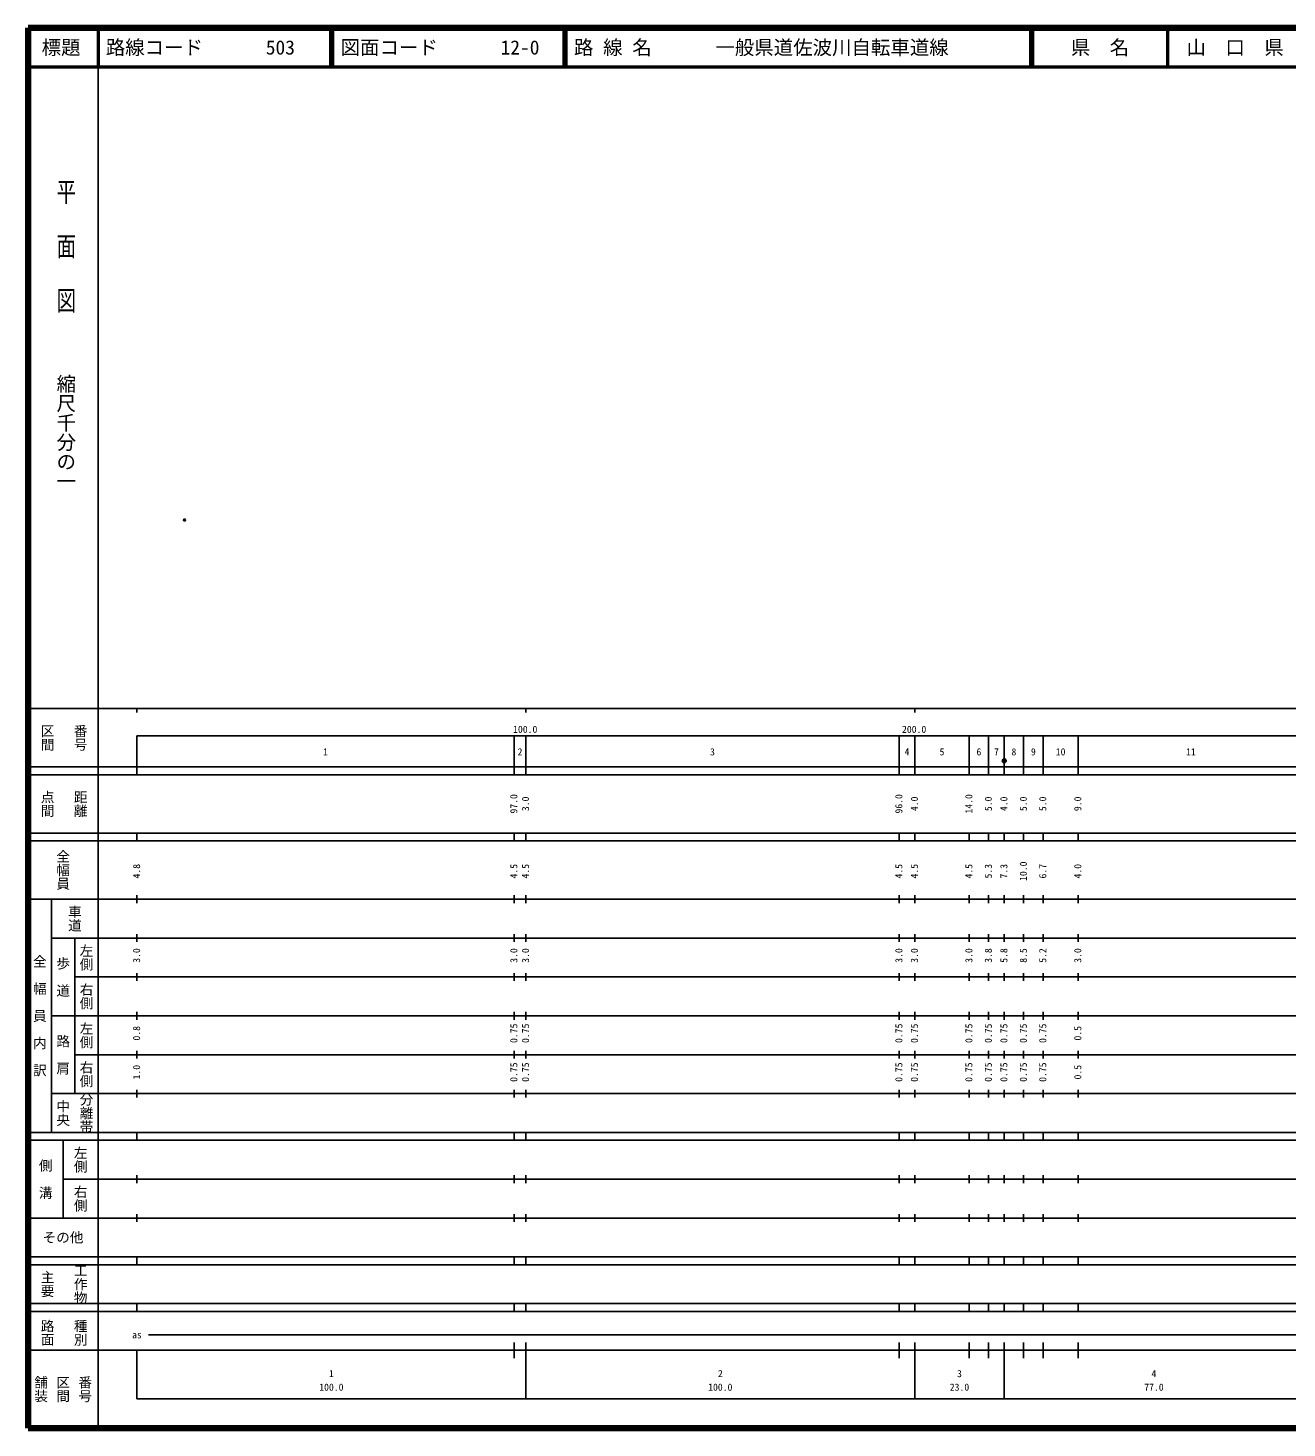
# Model space of a CAD drawing. Units: millimetres on the paper. Extents: x 40 to 680, y 20 to 380.
# Drawn here: x 40 to 363.7, y 20 to 380 of the extents above; entities that cross this region are included whole.
import ezdxf
from ezdxf.enums import TextEntityAlignment as Align

# ---------------------------------------------------------------- set-up
doc = ezdxf.new("R2010")
doc.units = ezdxf.units.MM
doc.header["$PDMODE"] = 32
doc.header["$PDSIZE"] = 0.5
doc.layers.add('M-OTRS', color=6, linetype='Continuous')
doc.layers.add('M-TTL-TXT', color=7, linetype='Continuous')
for name, color, linetype, lineweight in [('M-TTL', 2, 'Continuous', 140), ('M-TTL-BAND', 7, 'Continuous', 25), ('M-TTL-LINE', 7, 'Continuous', 50)]:
    doc.layers.add(name, color=color, linetype=linetype, lineweight=lineweight)
doc.styles.add('@ＭＳ ゴシック', font='')
doc.styles.add('ＭＳ ゴシック', font='')
doc.styles.get('@ＭＳ ゴシック').set_extended_font_data('@MS Gothic')
doc.styles.get('ＭＳ ゴシック').set_extended_font_data('MS Gothic')

msp = doc.modelspace()

# ---------------------------------------------------------------- hatches: boundary and pattern name
at = {"layer": 'M-TTL-BAND'}
msp.add_hatch(color=256, dxfattribs=at).paths.add_polyline_path([(291.511, 191.575, 1), (290.511, 191.575, 1)])

# ---------------------------------------------------------------- linework, layer by layer
at = {"layer": 'M-OTRS'}
msp.add_point((80.263, 253.489), dxfattribs=at)
at = {"layer": 'M-TTL'}
for p, q in [((40, 380), (40, 20)), ((680, 380), (40, 380)), ((40, 20), (680, 20))]:
    msp.add_line(p, q, dxfattribs=at)
at = {"layer": 'M-TTL-BAND'}
for p, q in [((58, 370), (58, 20)), ((40, 205), (579, 205)), ((68, 205), (68, 204)), ((168, 205), (168, 204)), ((268, 205), (268, 204)), ((68, 198), (579, 198)), ((68, 198), (68, 188)), ((165, 188), (165, 198)), ((168, 188), (168, 198)), ((264, 188), (264, 198)), ((268, 188), (268, 198)), ((282, 188), (282, 198)), ((287, 188), (287, 198)), ((291, 188), (291, 198)), ((296, 188), (296, 198)), ((301, 188), (301, 198)), ((310, 188), (310, 198)), ((40, 190), (579, 190)), ((40, 188), (579, 188)), ((40, 173), (579, 173)), ((68, 171), (68, 173)), ((165, 171), (165, 173)), ((168, 171), (168, 173)), ((264, 171), (264, 173)), ((268, 171), (268, 173)), ((282, 171), (282, 173)), ((287, 171), (287, 173)), ((291, 171), (291, 173)), ((296, 171), (296, 173)), ((301, 171), (301, 173)), ((310, 171), (310, 173)), ((40, 171), (579, 171)), ((40, 156), (579, 156)), ((46, 96), (46, 156)), ((68, 155), (68, 157)), ((165, 155), (165, 157)), ((168, 155), (168, 157)), ((264, 155), (264, 157)), ((268, 155), (268, 157)), ((282, 155), (282, 157)), ((287, 155), (287, 157)), ((291, 155), (291, 157)), ((296, 155), (296, 157)), ((301, 155), (301, 157)), ((310, 155), (310, 157)), ((46, 146), (579, 146)), ((52, 146), (52, 106)), ((68, 145), (68, 147)), ((165, 145), (165, 147)), ((168, 145), (168, 147)), ((264, 145), (264, 147)), ((268, 145), (268, 147)), ((282, 145), (282, 147)), ((287, 145), (287, 147)), ((291, 145), (291, 147)), ((296, 145), (296, 147)), ((301, 145), (301, 147)), ((310, 145), (310, 147)), ((68, 135), (68, 137)), ((165, 135), (165, 137)), ((168, 135), (168, 137)), ((264, 135), (264, 137)), ((268, 135), (268, 137)), ((282, 135), (282, 137)), ((287, 135), (287, 137)), ((291, 135), (291, 137)), ((296, 135), (296, 137)), ((301, 135), (301, 137)), ((310, 135), (310, 137)), ((52, 136), (579, 136)), ((46, 126), (579, 126)), ((68, 125), (68, 127)), ((165, 125), (165, 127)), ((168, 125), (168, 127)), ((264, 125), (264, 127)), ((268, 125), (268, 127)), ((282, 125), (282, 127)), ((287, 125), (287, 127)), ((291, 125), (291, 127)), ((296, 125), (296, 127)), ((301, 125), (301, 127)), ((310, 125), (310, 127)), ((52, 116), (579, 116)), ((68, 115), (68, 117)), ((165, 115), (165, 117)), ((168, 115), (168, 117)), ((264, 115), (264, 117)), ((268, 115), (268, 117)), ((282, 115), (282, 117)), ((287, 115), (287, 117)), ((291, 115), (291, 117)), ((296, 115), (296, 117)), ((301, 115), (301, 117)), ((310, 115), (310, 117)), ((46, 106), (579, 106)), ((68, 105), (68, 107)), ((165, 105), (165, 107)), ((168, 105), (168, 107)), ((264, 105), (264, 107)), ((268, 105), (268, 107)), ((282, 105), (282, 107)), ((287, 105), (287, 107)), ((291, 105), (291, 107)), ((296, 105), (296, 107)), ((301, 105), (301, 107)), ((310, 105), (310, 107)), ((40, 96), (579, 96)), ((40, 94), (579, 94)), ((49, 94), (49, 74)), ((68, 94), (68, 96)), ((165, 94), (165, 96)), ((168, 94), (168, 96)), ((264, 94), (264, 96)), ((268, 94), (268, 96)), ((282, 94), (282, 96)), ((287, 94), (287, 96)), ((291, 94), (291, 96)), ((296, 94), (296, 96)), ((301, 94), (301, 96)), ((310, 94), (310, 96)), ((49, 84), (579, 84)), ((68, 83), (68, 85)), ((165, 83), (165, 85)), ((168, 83), (168, 85)), ((264, 83), (264, 85)), ((268, 83), (268, 85)), ((282, 83), (282, 85)), ((287, 83), (287, 85)), ((291, 83), (291, 85)), ((296, 83), (296, 85)), ((301, 83), (301, 85)), ((310, 83), (310, 85)), ((40, 74), (579, 74)), ((68, 73), (68, 75)), ((165, 73), (165, 75)), ((168, 73), (168, 75)), ((264, 73), (264, 75)), ((268, 73), (268, 75)), ((282, 73), (282, 75)), ((287, 73), (287, 75)), ((291, 73), (291, 75)), ((296, 73), (296, 75)), ((301, 73), (301, 75)), ((310, 73), (310, 75)), ((40, 64), (579, 64)), ((40, 62), (579, 62)), ((68, 62), (68, 64)), ((165, 62), (165, 64)), ((168, 62), (168, 64)), ((264, 62), (264, 64)), ((268, 62), (268, 64)), ((282, 62), (282, 64)), ((287, 62), (287, 64)), ((291, 62), (291, 64)), ((296, 62), (296, 64)), ((301, 62), (301, 64)), ((310, 62), (310, 64)), ((40, 52), (579, 52)), ((68, 50), (68, 52)), ((165, 50), (165, 52)), ((168, 50), (168, 52)), ((264, 50), (264, 52)), ((268, 50), (268, 52)), ((282, 50), (282, 52)), ((287, 50), (287, 52)), ((291, 50), (291, 52)), ((296, 50), (296, 52)), ((301, 50), (301, 52)), ((310, 50), (310, 52)), ((40, 50), (579, 50)), ((71, 44), (556, 44)), ((40, 40), (579, 40)), ((68, 40), (68, 27.5)), ((165, 38), (165, 42)), ((168, 27.5), (168, 42)), ((264, 38), (264, 42)), ((268, 27.5), (268, 42)), ((282, 38), (282, 42)), ((287, 38), (287, 42)), ((291, 27.5), (291, 42)), ((296, 38), (296, 42)), ((301, 38), (301, 42)), ((310, 38), (310, 42)), ((68, 27.5), (579, 27.5))]:
    msp.add_line(p, q, dxfattribs=at)
msp.add_circle((291.011, 191.575), 0.5, dxfattribs=at)
at = {"layer": 'M-TTL-LINE'}
for p, q in [((58, 380), (58, 370)), ((117.75, 380), (117.75, 370)), ((118.25, 380), (118.25, 370)), ((177.75, 380), (177.75, 370)), ((178.25, 380), (178.25, 370)), ((297.75, 380), (297.75, 370)), ((298.25, 380), (298.25, 370)), ((333, 380), (333, 370)), ((40, 370), (680, 370))]:
    msp.add_line(p, q, dxfattribs=at)

# ---------------------------------------------------------------- texts
at = {"layer": 'M-TTL-BAND', "style": '@ＭＳ ゴシック', "width": 1.4}
msp.add_text('平  面  図', height=3.666, rotation=270, dxfattribs=at).set_placement((49.777, 306.475), align=Align.MIDDLE_RIGHT)
at = {"layer": 'M-TTL-BAND', "style": '@ＭＳ ゴシック'}
msp.add_text('縮尺千分の一', height=3.666, rotation=270, dxfattribs=at).set_placement((49.777, 261.03), align=Align.MIDDLE_RIGHT)
for s, p in [('区間', (45, 197.5)), ('番号', (53.5, 197.5)), ('点間', (45, 180.5)), ('距離', (53.5, 180.5)), ('全幅員', (49, 163.5)), ('車道', (52, 151)), ('左側', (55, 141)), ('全\u3000幅\u3000員\u3000内\u3000訳', (43, 126)), ('歩\u3000道', (49, 136)), ('右側', (55, 131)), ('左側', (55, 121)), ('路\u3000肩', (49, 116)), ('右側', (55, 111)), ('分離帯', (55, 101)), ('中央', (49, 101)), ('左側', (53.5, 89)), ('側\u3000溝', (44.5, 84)), ('右側', (53.5, 79)), ('工作物', (53.5, 57)), ('主要', (45, 57)), ('路面', (45, 44.5)), ('種別', (53.5, 44.5)), ('舗装', (43.333, 30)), ('区間', (49, 30)), ('番号', (54.667, 30))]:
    msp.add_text(s, height=2.566, rotation=270, dxfattribs=at).set_placement(p, align=Align.MIDDLE_CENTER)
at = {"layer": 'M-TTL-BAND', "style": 'ＭＳ ゴシック'}
for s, p in [('100.0', (167.844, 198.195)), ('200.0', (267.844, 198.195)), ('1', (116.5, 192.405)), ('2', (166.5, 192.405)), ('3', (216, 192.405)), ('4', (266, 192.405)), ('5', (275, 192.405)), ('6', (284.5, 192.405)), ('7', (289, 192.405)), ('8', (293.5, 192.405)), ('9', (298.5, 192.405)), ('10', (305.5, 192.405)), ('11', (339, 192.405)), ('as', (68, 42.5)), ('1', (118, 32.523)), ('2', (218, 32.523)), ('3', (279.5, 32.523)), ('4', (329.5, 32.523)), ('100.0', (118, 29.033)), ('100.0', (218, 29.033)), ('23.0', (279.5, 29.033)), ('77.0', (329.5, 29.033))]:
    msp.add_text(s, height=1.833, dxfattribs=at).set_placement(p, align=Align.BOTTOM_CENTER)
for s, p in [('97.0', (166.371, 180.5)), ('3.0', (169.371, 180.5)), ('96.0', (265.371, 180.5)), ('4.0', (269.371, 180.5)), ('14.0', (283.371, 180.5)), ('5.0', (288.371, 180.5)), ('4.0', (292.371, 180.5)), ('5.0', (297.371, 180.5)), ('5.0', (302.371, 180.5)), ('9.0', (311.371, 180.5)), ('4.8', (69.371, 163.174)), ('4.5', (166.371, 163.174)), ('4.5', (169.371, 163.174)), ('4.5', (265.371, 163.174)), ('4.5', (269.371, 163.174)), ('4.5', (283.371, 163.174)), ('5.3', (288.371, 163.174)), ('7.3', (292.371, 163.174)), ('10.0', (297.371, 163.174)), ('6.7', (302.371, 163.174)), ('4.0', (311.371, 163.174)), ('3.0', (69.371, 141.5)), ('3.0', (166.371, 141.5)), ('3.0', (169.371, 141.5)), ('3.0', (265.371, 141.5)), ('3.0', (269.371, 141.5)), ('3.0', (283.371, 141.5)), ('3.8', (288.371, 141.5)), ('5.8', (292.371, 141.5)), ('8.5', (297.371, 141.5)), ('5.2', (302.371, 141.5)), ('3.0', (311.371, 141.5)), ('0.8', (69.371, 121.5)), ('0.75', (166.371, 121.5)), ('0.75', (169.371, 121.5)), ('0.75', (265.371, 121.5)), ('0.75', (269.371, 121.5)), ('0.75', (283.371, 121.5)), ('0.75', (288.371, 121.5)), ('0.75', (292.371, 121.5)), ('0.75', (297.371, 121.5)), ('0.75', (302.371, 121.5)), ('0.5', (311.371, 121.5)), ('1.0', (69.371, 111.5)), ('0.75', (166.371, 111.5)), ('0.75', (169.371, 111.5)), ('0.75', (265.371, 111.5)), ('0.75', (269.371, 111.5)), ('0.75', (283.371, 111.5)), ('0.75', (288.371, 111.5)), ('0.75', (292.371, 111.5)), ('0.75', (297.371, 111.5)), ('0.75', (302.371, 111.5)), ('0.5', (311.371, 111.5))]:
    msp.add_text(s, height=1.833, rotation=90, dxfattribs=at).set_placement(p, align=Align.BOTTOM_CENTER)
msp.add_text('その他', height=2.566, dxfattribs=at).set_placement((49, 69), align=Align.MIDDLE_CENTER)
at = {"layer": 'M-TTL-TXT', "style": 'ＭＳ ゴシック'}
for s, p in [('標題', (48.5, 375)), ('県\u3000名', (315.625, 375)), ('山\u3000口\u3000県', (350.375, 375))]:
    msp.add_text(s, height=3.666, dxfattribs=at).set_placement(p, align=Align.MIDDLE_CENTER)
for s, p in [('路線コード', (60, 375)), ('503', (101.142, 375)), ('図面コード', (120.38, 375)), ('12-0', (161.521, 375)), ('路 線 名', (180.38, 375)), ('一般県道佐波川自転車道線', (216.734, 375))]:
    msp.add_text(s, height=3.666, dxfattribs=at).set_placement(p, align=Align.MIDDLE_LEFT)

doc.saveas('drawing.dxf')
